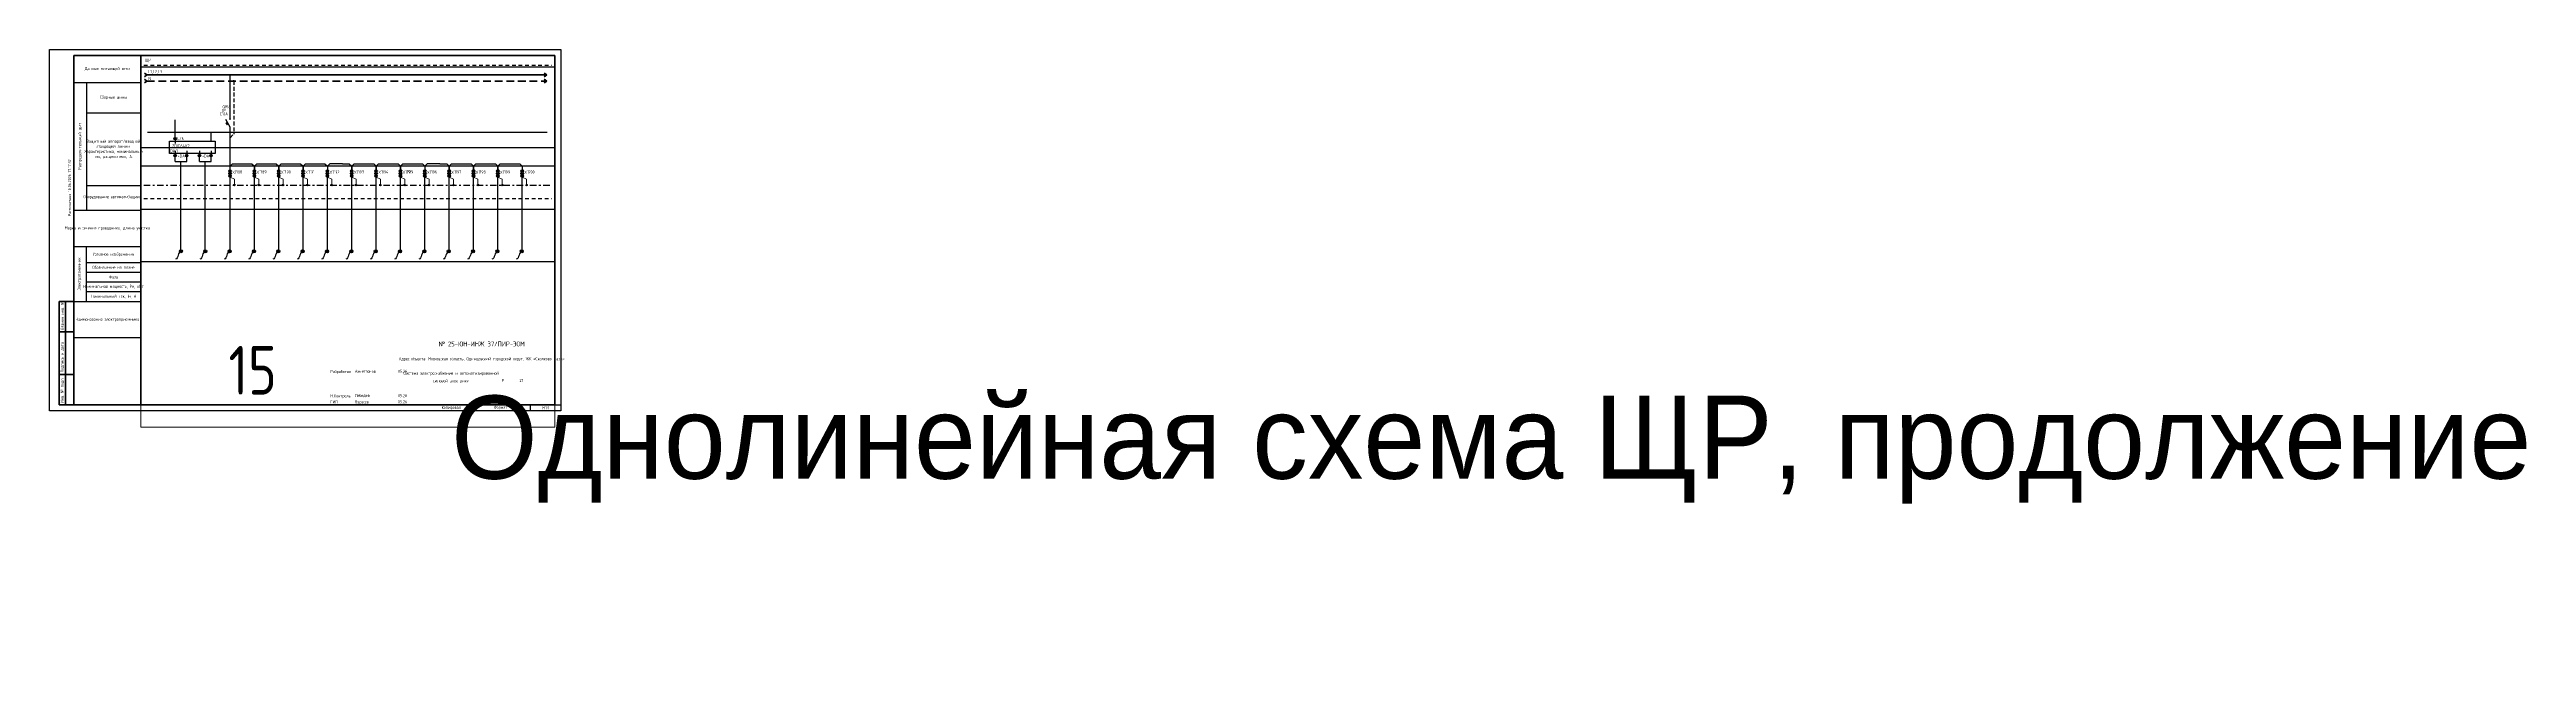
# Paper-space layout 'ЩР-1 (15)' of a CAD drawing. Header units: millimetres. Extents: x 0 to 2035, y -218 to 297.
# The model-space entities are those that its viewports show. They can reach past a viewport. Long polylines and large blocks are cut down to what shows.
import ezdxf
from ezdxf.enums import TextEntityAlignment as Align

# ---------------------------------------------------------------- set-up
doc = ezdxf.new("R2018")
doc.units = ezdxf.units.MM
for name, pattern in [('HIDDEN2', [4.7625, 3.175, -1.5875]), ('JIS_02_0.7', [1.35, 0.75, -0.6]), ('Штрихштриховая', [10.936111, 5.291667, -2.116667, 1.411111, -2.116667])]:
    doc.linetypes.add(name, pattern=pattern)
doc.layers.add('0-Область подсчета', color=152, linetype='Continuous', plot=False, transparency=0.5)
doc.layers.add('0_UNC Defpoints ЭОМ', color=6, linetype='Continuous', plot=False)
for name, color, linetype in [('0_XT', 7, 'Continuous'), ('0_Рамка', 7, 'Continuous'), ('Нумерация QF', 7, 'Continuous')]:
    doc.layers.add(name, color=color, linetype=linetype)
doc.layers.add('_0_ PE_проводник', color=3, linetype='Штрихштриховая', lineweight=20)
doc.styles.get("Standard").update_dxf_attribs({"font": 'arial.ttf'})
doc.styles.add('UNC_A', font='GOST2304A.ttf')
doc.styles.add('Unecom', font='GOST2304A.ttf', dxfattribs={"height": 2.5})
doc.styles.add('СПДС', font='isocpeur.ttf', dxfattribs={"width": 0.8, "height": 2.5})

# ---------------------------------------------------------------- blocks, each defined once
blk = doc.blocks.new('*U51')
at = {"lineweight": 60, "ltscale": 10}
for p, q in [((20, 292), (415, 292)), ((20, 5), (20, 292)), ((415, 292), (415, 5)), ((8, 90), (20, 90)), ((8, 5), (8, 90)), ((13, 90), (13, 5)), ((20, 90), (20, 5)), ((20, 90), (20, 5)), ((8, 65), (20, 65)), ((8, 30), (20, 30)), ((20, 5), (8, 5)), ((415, 5), (20, 5))]:
    blk.add_line(p, q, dxfattribs=at)
at = {"layer": '0_UNC Defpoints ЭОМ', "ltscale": 10}
blk.add_lwpolyline([(420, 0), (0, 0), (0, 297), (420, 297)], close=True, dxfattribs=at)
at = {"layer": '0_UNC Defpoints ЭОМ', "lineweight": 30}
blk.add_lwpolyline([(395, 5), (420, 5), (420, 0), (395, 0)], close=True, dxfattribs=at)
at = {"char_height": 2.5, "attachment_point": 4, "rotation": 90, "style": 'Unecom'}
for s, insert, width in [('{\\fGOST type A|b0|i1|c204|p34; }Взамен инв. №', (10.5, 65), 25), (' Подпись и дата', (10.5, 30), 35), (' Инв. № подл.', (10.5, 5), 24.419)]:
    blk.add_mtext(s, dxfattribs=dict(at, insert=insert, width=width))
at = {"style": 'Unecom'}
for s, insert, char_height, width, attachment_point, line_spacing_factor in [('Адрес объекта: Московская область, Одинцовский городской округ, ЖК «Сколково Парк»', (355, 42.5), 2.5, 115, 5, 1.5), ('№ 25-ЮН-ИНЖ 37/ПИР-ЭОМ', (355, 55), 4, 120, 5, 2), ('Разработал', (230.7, 32), 2.5, 20, 4, 2), ('Ахметзянов', (250.8, 32.5), 2.5, 19.921, 4, 2), ('05.26', (290, 32.5), 2.5, 10, 5, 2), ('Система электроснабжения и автоматизированной силовой электрики', (330, 27.5), 2.5, 70, 5, 1.5), ('Р', (372.5, 25), 2.5, 15, 5, 2), ('Н.Контроль', (230.7, 12), 2.5, 20, 4, 2), ('ГИП', (230.7, 7.3), 2.5, 20, 4, 2), ('Лебедев', (250.8, 12.5), 2.5, 19.921, 4, 2), ('Вересов', (250.8, 7), 2.5, 19.921, 4, 2), ('05.26', (290, 12.5), 2.5, 10, 5, 2), ('05.26', (290, 7.5), 2.5, 10, 5, 2)]:
    blk.add_mtext(s, dxfattribs=dict(at, insert=insert, char_height=char_height, width=width, attachment_point=attachment_point, line_spacing_factor=line_spacing_factor))
at = {"char_height": 2.5, "attachment_point": 4, "style": 'Unecom'}
for s, insert, width in [('Формат  ', (364.9, 2.6), 50), ('\\pi1; ', (250, -133.2), 20), ('\\pi1; ', (250, -133.2), 20), ('\\pxi0.4; ', (250, -133.2), 20), ('\\pi1; ', (512.5, -218.3), 20), ('\\pi1; ', (512.5, -218.3), 20), ('\\pxi0.4; ', (512.5, -218.3), 20)]:
    blk.add_mtext(s, dxfattribs=dict(at, insert=insert, width=width))
at = {"style": 'Unecom'}
blk.add_attdef('ЛИСТ_№', text='', height=2.5, dxfattribs=at).set_placement((387.5, 25), align=Align.MIDDLE_CENTER)
blk.add_attdef('КОЛ-ВО_ЛИСТОВ', text='', height=2.5, dxfattribs=at).set_placement((404.7, 23.7), align=Align.CENTER)
at = {"lineweight": 30, "flags": 104}
blk.add_attdef('ОПИСАНИЕ_ЛИСТА', text='', height=2.5, dxfattribs=at).set_placement((329.9, 12.5), align=Align.MIDDLE_CENTER)
at = {"style": 'Unecom', "flags": 8}
blk.add_attdef('ФОРМАТ_БУМАГИ', (379.4, 1.3), '', height=2.5, dxfattribs=at)
at = {"layer": '0_Рамка', "style": 'СПДС', "width": 0.8}
blk.add_text('Распечатано 18.06.2026 17:17:32', height=2.5, rotation=90, dxfattribs=at).set_placement((16.5, 160), align=Align.MIDDLE_LEFT)
at = {"layer": 'Defpoints', "insert": (330, 2.5), "char_height": 2.5, "width": 70, "attachment_point": 5, "style": 'Unecom'}
blk.add_mtext('Копировал', dxfattribs=at)
blk = doc.blocks.new('_Боковик_схема Юником')
at = {"color": 0, "lineweight": -2, "ltscale": 3}
blk.add_lwpolyline([(0, 232), (55, 232), (55, 0), (0, 0)], close=True, dxfattribs=at)
for points in [[(0, 210), (55, 210), (55, 125), (10.3, 125)], [(10.3, 210), (10.3, 105)], [(10.3, 185), (55, 185)], [(0, 105), (55, 105)], [(0, 75), (55, 75)], [(10, 75), (10, 30)], [(10, 62), (51.8, 62)], [(10, 62), (55, 62)], [(10, 54), (55, 54)], [(10, 46), (55, 46)], [(0, 30), (55, 30)], [(10, 38), (55, 38)]]:
    blk.add_lwpolyline(points, dxfattribs=at)
at = {"color": 0, "lineweight": -2, "char_height": 2.5, "attachment_point": 5, "style": 'Unecom'}
for s, insert, width in [('Данные питающей сети', (27.5, 221), 55), ('Сборные шины', (32.6, 197.5), 44.736), ('Защитный аппарат/вводной отходящей линии.\\PХарактеристика, номинальный ток, расцепитель, А.', (32.6, 155), 44.736), ('Оборудование автоматизации', (31, 115.7), 37.884), ('Марка и сечение проводника, длина участка', (27.5, 90), 55), ('Условное изображение', (32.5, 68.5), 45), ('Номинальная мощность, Рн, кВт', (32.5, 42), 45), ('Обозначение на плане', (32.5, 58), 45), ('Фаза', (32.5, 50), 45), ('Номинальный ток, Iн, А', (32.5, 34), 45), ('Наименование электроприемника', (27.5, 15), 55)]:
    blk.add_mtext(s, dxfattribs=dict(at, insert=insert, width=width))
at = {"color": 0, "lineweight": -2, "char_height": 2.5, "attachment_point": 5, "rotation": 90, "style": 'Unecom'}
for s, insert, width in [('Распределительный щит', (5.1, 157.5), 105), ('Электроприемник', (4.6, 52.5), 45)]:
    blk.add_mtext(s, dxfattribs=dict(at, insert=insert, width=width))
blk = doc.blocks.new('*U78')
h = blk.add_hatch()
h.set_pattern_fill('ANGLE', color=0)
h.set_pattern_definition([(0, (-2.5674, 3.856), (0, 6.985), [5.08, -1.905]), (90, (-2.5674, 3.856), (-6.985, 4e-16), [5.08, -1.905])])
h.paths.add_polyline_path([(1.2, -1.3, 1), (-1.3, -1.3, 1)])
at = {"linetype": 'ByBlock'}
h = blk.add_hatch(color=0, dxfattribs=at)
h.dxf.hatch_style = 1
h.paths.add_polyline_path([(1.2, -1.3, 1), (-1.3, -1.3, 1)])
at = {"color": 0, "linetype": 'ByBlock'}
blk.add_circle((0, -1.3), 1.25, dxfattribs=at)
at = {"color": 0, "linetype": 'ByBlock', "start_tangent": (-9.510702, -2.8276), "end_tangent": (-11.984182, -3.983771)}
blk.add_spline([(0, -1.3), (-4.5, -7.9)], degree=3, dxfattribs=at)
blk = doc.blocks.new('далишка')
for p, q in [((14.4, 13.2), (14.4, 17.1)), ((14.4, 11.2), (14.4, 8.3)), ((14.4, 2.3), (14.4, -0.8)), ((23.9, 2.3), (23.9, -0.8)), ((34.4, 2.3), (34.4, -0.8)), ((43.9, 2.3), (43.9, -0.8)), ((14.4, -6.7), (14.4, -2.8)), ((23.9, -6.7), (23.9, -2.8)), ((34.4, -6.7), (34.4, -2.8)), ((43.9, -6.7), (43.9, -2.8))]:
    blk.add_line(p, q)
at = {"color": 1}
blk.add_line((43.9, 10), (43.9, 17.1), dxfattribs=at)
blk.add_lwpolyline([(9.8, 10), (47.4, 10), (47.4, 0), (9.8, 0)], close=True)
at = {"linetype": 'ByBlock', "lineweight": -2}
for points in [[(15.5, 12.8), (13.3, 11.6)], [(15.5, -2.4), (13.3, -1.2)], [(25.1, -2.4), (22.8, -1.2)], [(35.5, -2.4), (33.3, -1.2)], [(45.1, -2.4), (42.8, -1.2)]]:
    blk.add_lwpolyline(points, dxfattribs=at)
for centre in [(14.4, 12.2), (14.4, -1.8), (23.9, -1.8), (34.4, -1.8), (43.9, -1.8)]:
    blk.add_circle(centre, 1)
at = {"char_height": 2.5, "attachment_point": 1, "style": 'UNC_A'}
for s, width, insert in [('L/N', 3.09, (16.2, 13.6)), ('+DA-', 4.68, (16.5, -0.8)), ('+DA-', 4.68, (36.5, -0.8))]:
    blk.add_mtext_dynamic_manual_height_columns(s, width=width, gutter_width=12.5, heights=[3.08], dxfattribs=dict(at, insert=insert))
at = {"color": 1, "style": 'UNC_A'}
blk.add_attdef('ZIOMB24V2', (11.9, 5), '', height=2.5, dxfattribs=at)
blk = doc.blocks.new('*U270')
at = {"lineweight": 40}
for p, q in [((0, 0), (-2, 1.5)), ((0, 0), (-2, -1.5)), ((328.4, 0), (326.4, 1.5)), ((328.4, 0), (326.4, -1.5)), ((0, -5), (-2, -3.5)), ((0, -5), (-2, -6.5)), ((328.4, -5), (326.4, -3.5)), ((328.4, -5), (326.4, -6.5))]:
    blk.add_line(p, q, dxfattribs=at)
at = {"linetype": 'ByBlock', "lineweight": 40}
blk.add_lwpolyline([(0, 0), (328.4, 0)], dxfattribs=at)
at = {"color": 4, "linetype": 'HIDDEN2', "lineweight": 40, "ltscale": 2}
blk.add_lwpolyline([(0, -5), (328.4, -5)], dxfattribs=at)
at = {"insert": (1.2, -1.6), "char_height": 2.5, "attachment_point": 1, "style": 'UNC_A'}
blk.add_mtext_dynamic_manual_height_columns('N', width=3.844, gutter_width=12.5, heights=[0], dxfattribs=at)
at = {"style": 'UNC_A'}
blk.add_attdef('ЛИНИЯ', (1, 1.5), '', height=2.5, dxfattribs=at)
blk = doc.blocks.new('*U291')
for p, q in [((0, -36.3), (0, 0)), ((0, -42.8), (-3.5, -36.7)), ((-0.4, -36.6), (0.4, -35.9)), ((0.4, -36.6), (-0.4, -35.9)), ((0, -54.3), (0, -42.8))]:
    blk.add_line(p, q)
at = {"color": 4, "linetype": 'HIDDEN2'}
for p in [(3, -5), (0, -51.6)]:
    blk.add_line(p, (3, -48.6), dxfattribs=at)
blk.add_lwpolyline([(-2.1, -41.1), (-3.1, -39.4), (-2.3, -38.9), (-1.3, -40.6)], close=True)
for centre in [(0, 0), (3, -5)]:
    blk.add_circle(centre, 0.5)
at = {"insert": (-6.2, -24.9), "char_height": 2.5, "attachment_point": 1, "style": 'Unecom'}
blk.add_mtext_dynamic_manual_height_columns('\\pxql;QF', width=5.707, gutter_width=12.5, heights=[4.37], dxfattribs=at)
at = {"style": 'Unecom'}
for tag, p in [('P', (-3.4, -30.4)), ('A', (-1.7, -33.3))]:
    blk.add_attdef(tag, text='', height=2.5, dxfattribs=at).set_placement(p, align=Align.RIGHT)
blk.add_attdef('N', (-3.2, -27.4), '', height=2.5, dxfattribs=at)
blk = doc.blocks.new('XT')
at = {"color": 32, "true_color": 0xcd6928}
for p, q in [((0.8, 0), (-1, -1.8)), ((1, -0.2), (-0.8, -2))]:
    blk.add_line(p, q, dxfattribs=at)
at = {"color": 5}
for p, q in [((0.8, -2), (-1, -3.8)), ((1, -2.2), (-0.8, -4))]:
    blk.add_line(p, q, dxfattribs=at)
at = {"color": 3}
for p, q in [((0.8, -4), (-1, -5.8)), ((1, -4.2), (-0.8, -6))]:
    blk.add_line(p, q, dxfattribs=at)
at = {"color": 32, "true_color": 0xcd6928}
blk.add_circle((0, -1), 1, dxfattribs=at)
at = {"color": 5}
blk.add_circle((0, -3), 1, dxfattribs=at)
at = {"color": 3}
blk.add_circle((0, -5), 1, dxfattribs=at)
at = {"style": 'UNC_A'}
blk.add_attdef('1', (1.7, 0.1), '', height=2.5, dxfattribs=at)

msp = doc.modelspace()

# ---------------------------------------------------------------- linework, layer by layer
at = {"color": 6}
for points in [[(4815, 1577.99), (4475, 1577.99), (4475, 1290.99), (4815, 1290.99), (4815, 1577.99)], [(5155, 1577.99), (4815, 1577.99), (4815, 1290.99), (5155, 1290.99), (5155, 1577.99)], [(5495, 1577.99), (5155, 1577.99), (5155, 1290.99), (5495, 1290.99), (5495, 1577.99)]]:
    msp.add_lwpolyline(points, dxfattribs=at)
at = {"linetype": 'JIS_02_0.7', "ltscale": 4}
for points in [[(4817.499, 1570.16), (5152.679, 1570.16)], [(4817.499, 1460.471), (5152.679, 1460.471)]]:
    msp.add_lwpolyline(points, dxfattribs=at)
at = {"color": 1}
msp.add_lwpolyline([(4820.463, 1514.896), (5148.815, 1514.896)], dxfattribs=at)
for points in [[(4843.126, 1514.552), (4843.126, 1525.14)], [(4888.252, 1484.055), (4888.252, 1510.414)], [(4843.126, 1490.852), (4852.706, 1490.852)], [(4847.916, 1418.424), (4847.916, 1490.852)], [(4863.126, 1490.852), (4872.706, 1490.852)], [(4867.916, 1418.424), (4867.916, 1490.852)], [(4888.252, 1484.055), (4888.252, 1487.055), (4890.252, 1489.055), (4906.252, 1489.055), (4908.252, 1487.055), (4908.252, 1484.055)], [(4908.252, 1484.055), (4908.252, 1487.055), (4910.252, 1489.055), (4926.252, 1489.055), (4928.252, 1487.055), (4928.252, 1484.055)], [(4928.252, 1484.055), (4928.252, 1487.055), (4930.252, 1489.055), (4946.252, 1489.055), (4948.252, 1487.055), (4948.252, 1484.055)], [(4948.252, 1484.055), (4948.252, 1487.055), (4950.252, 1489.055), (4966.252, 1489.055), (4968.252, 1487.055), (4968.252, 1484.055)], [(4980.573, 1489.055), (4970.252, 1489.055), (4968.252, 1487.055), (4968.252, 1484.055)], [(4980.573, 1489.055), (4986.252, 1489.055), (4988.252, 1487.055), (4988.252, 1484.055)], [(4988.252, 1484.055), (4988.252, 1487.055), (4990.252, 1489.055), (5006.252, 1489.055), (5008.252, 1487.055), (5008.252, 1484.055)], [(5008.252, 1484.055), (5008.252, 1487.055), (5010.252, 1489.055), (5026.252, 1489.055), (5028.252, 1487.055), (5028.252, 1484.055)], [(5028.252, 1484.055), (5028.252, 1487.055), (5030.252, 1489.055), (5046.252, 1489.055), (5048.252, 1487.055), (5048.252, 1484.055)], [(5060.573, 1489.055), (5050.252, 1489.055), (5048.252, 1487.055), (5048.252, 1484.055)], [(5060.573, 1489.055), (5066.252, 1489.055), (5068.252, 1487.055), (5068.252, 1484.055)], [(5068.252, 1484.055), (5068.252, 1487.055), (5070.252, 1489.055), (5086.252, 1489.055), (5088.252, 1487.055), (5088.252, 1484.055)], [(5088.252, 1484.055), (5088.252, 1487.055), (5090.252, 1489.055), (5106.252, 1489.055), (5108.252, 1487.055), (5108.252, 1484.055)], [(5108.252, 1484.055), (5108.252, 1487.055), (5110.252, 1489.055), (5126.252, 1489.055), (5128.252, 1487.055), (5128.252, 1484.055)], [(4888.25, 1418.424), (4888.25, 1478.055)], [(4908.25, 1418.424), (4908.25, 1478.055)], [(4928.25, 1418.424), (4928.25, 1478.055)], [(4948.25, 1418.424), (4948.25, 1478.055)], [(4968.25, 1418.424), (4968.25, 1478.055)], [(4988.25, 1418.424), (4988.25, 1478.055)], [(5008.25, 1418.424), (5008.25, 1478.055)], [(5028.25, 1418.424), (5028.25, 1478.055)], [(5028.25, 1418.424), (5028.25, 1478.055)], [(5048.25, 1418.424), (5048.25, 1478.055)], [(5068.25, 1418.424), (5068.25, 1478.055)], [(5088.25, 1418.424), (5088.25, 1478.055)], [(5108.25, 1418.424), (5108.25, 1478.055)], [(5128.25, 1418.424), (5128.25, 1478.055)]]:
    msp.add_lwpolyline(points)
at = {"color": 3, "linetype": 'Штрихштриховая'}
msp.add_lwpolyline([(4817.499, 1471.568), (5152.679, 1471.568)], dxfattribs=at)
at = {"color": 0, "linetype": 'ByBlock', "lineweight": -3}
for centre in [(4891.824, 1471.616), (4911.824, 1471.61), (4931.824, 1471.604), (4951.824, 1471.598), (4971.824, 1471.592), (4991.824, 1471.587), (5011.824, 1471.581), (5031.824, 1471.598), (5031.824, 1471.575), (5051.824, 1471.592), (5071.824, 1471.587), (5091.824, 1471.581), (5111.824, 1471.575), (5131.824, 1471.575)]:
    msp.add_circle(centre, 0.575, dxfattribs=at)
at = {"layer": '0-Область подсчета'}
for points in [[(147.309, 1584.367), (6296.248, 1584.367), (6296.248, 1408.375), (147.309, 1408.375)], [(150.349, 1568.697), (6220.211, 1568.697), (6220.211, 1502.163), (150.349, 1502.163)], [(142.142, 1487.401), (6300.609, 1487.401), (6300.609, 1451.513), (142.142, 1451.513)]]:
    msp.add_lwpolyline(points, close=True, dxfattribs=at)
at = {"layer": '_0_ PE_проводник'}
for points in [[(4891.824, 1471.616), (4891.826, 1476.384), (4888.253, 1478.008)], [(4911.824, 1471.61), (4911.826, 1476.378), (4908.253, 1478.002)], [(4931.824, 1471.604), (4931.826, 1476.372), (4928.253, 1477.996)], [(4951.824, 1471.598), (4951.826, 1476.366), (4948.253, 1477.99)], [(4971.824, 1471.592), (4971.826, 1476.36), (4968.253, 1477.984)], [(4991.824, 1471.587), (4991.826, 1476.355), (4988.253, 1477.979)], [(5011.824, 1471.581), (5011.826, 1476.349), (5008.253, 1477.973)], [(5031.824, 1471.598), (5031.826, 1476.366), (5028.253, 1477.99)], [(5031.824, 1471.575), (5031.826, 1476.343), (5028.253, 1477.967)], [(5051.824, 1471.592), (5051.826, 1476.36), (5048.253, 1477.984)], [(5071.824, 1471.587), (5071.826, 1476.355), (5068.253, 1477.979)], [(5091.824, 1471.581), (5091.826, 1476.349), (5088.253, 1477.973)], [(5111.824, 1471.575), (5111.826, 1476.343), (5108.253, 1477.967)], [(5131.824, 1471.575), (5131.826, 1476.343), (5128.253, 1477.967)]]:
    msp.add_lwpolyline(points, dxfattribs=at)

# ---------------------------------------------------------------- block references
msp.add_blockref('*U270', (4819.986, 1562.041)).add_auto_attribs({'ЛИНИЯ': 'L1,L2,L3'})
msp.add_blockref('*U270', (4819.986, 1562.041)).add_auto_attribs({'ЛИНИЯ': 'L1,L2,L3'})
at = {"color": 1}
ref = msp.add_blockref('*U291', (4888.252, 1562.063), dxfattribs=at)
ref.add_attrib('P', '1P', dxfattribs={"height": 2.5, "style": 'Unecom'}).set_placement((4884.856, 1531.629), align=Align.RIGHT)
ref.add_attrib('A', 'С10А', dxfattribs={"height": 2.5, "style": 'Unecom'}).set_placement((4886.548, 1528.783), align=Align.RIGHT)
ref = msp.add_blockref('XT', (4888.252, 1484.055))
ref.add_attrib('1', 'XT', (4890, 1480.812), dxfattribs={"height": 2.5, "style": 'UNC_A'})
ref = msp.add_blockref('XT', (4908.252, 1484.055))
ref.add_attrib('1', 'XT', (4910, 1480.812), dxfattribs={"height": 2.5, "style": 'UNC_A'})
ref = msp.add_blockref('XT', (4928.252, 1484.055))
ref.add_attrib('1', 'XT', (4930, 1480.812), dxfattribs={"height": 2.5, "style": 'UNC_A'})
ref = msp.add_blockref('XT', (4948.252, 1484.055))
ref.add_attrib('1', 'XT', (4950, 1480.812), dxfattribs={"height": 2.5, "style": 'UNC_A'})
ref = msp.add_blockref('XT', (4968.252, 1484.055))
ref.add_attrib('1', 'XT', (4970, 1480.812), dxfattribs={"height": 2.5, "style": 'UNC_A'})
ref = msp.add_blockref('XT', (4988.252, 1484.055))
ref.add_attrib('1', 'XT', (4990, 1480.812), dxfattribs={"height": 2.5, "style": 'UNC_A'})
ref = msp.add_blockref('XT', (5008.252, 1484.055))
ref.add_attrib('1', 'XT', (5010, 1480.812), dxfattribs={"height": 2.5, "style": 'UNC_A'})
ref = msp.add_blockref('XT', (5028.252, 1484.055))
ref.add_attrib('1', 'XT', (5030, 1480.812), dxfattribs={"height": 2.5, "style": 'UNC_A'})
ref = msp.add_blockref('XT', (5048.252, 1484.055))
ref.add_attrib('1', 'XT', (5050, 1480.812), dxfattribs={"height": 2.5, "style": 'UNC_A'})
ref = msp.add_blockref('XT', (5068.252, 1484.055))
ref.add_attrib('1', 'XT', (5070, 1480.812), dxfattribs={"height": 2.5, "style": 'UNC_A'})
ref = msp.add_blockref('XT', (5088.252, 1484.055))
ref.add_attrib('1', 'XT', (5090, 1480.812), dxfattribs={"height": 2.5, "style": 'UNC_A'})
ref = msp.add_blockref('XT', (5108.252, 1484.055))
ref.add_attrib('1', 'XT', (5110, 1480.812), dxfattribs={"height": 2.5, "style": 'UNC_A'})
ref = msp.add_blockref('XT', (5128.252, 1484.055))
ref.add_attrib('1', 'XT', (5130, 1480.812), dxfattribs={"height": 2.5, "style": 'UNC_A'})
at = {"color": 1, "linetype": 'ByBlock'}
for p in [(4847.916, 1418.424), (4867.916, 1418.424), (4887.916, 1418.424), (4907.916, 1418.424), (4927.916, 1418.424), (4947.916, 1418.424), (4967.916, 1418.424), (4987.916, 1418.424), (5007.916, 1418.424), (5027.916, 1418.424), (5047.916, 1418.424), (5067.916, 1418.424), (5087.916, 1418.424), (5107.916, 1418.424), (5127.916, 1418.424)]:
    msp.add_blockref('*U78', p, dxfattribs=at)
at = {"layer": 'Нумерация QF'}
msp.add_blockref('далишка', (4828.756, 1497.502), dxfattribs=at).add_auto_attribs({'ZIOMB24V2': 'ZDID64X2'})

# ---------------------------------------------------------------- texts
at = {"color": 1, "insert": (4839.032, 1500.926), "char_height": 2.5, "attachment_point": 1, "style": 'Unecom'}
msp.add_mtext_dynamic_manual_height_columns('DA.1', width=11.00949, gutter_width=12.5, heights=[0], dxfattribs=at)
at = {"layer": '0_XT', "char_height": 2.5, "attachment_point": 4, "style": 'Unecom'}
for s, insert in [('188', (4893.479, 1482.336)), ('189', (4913.479, 1482.336)), ('190', (4933.479, 1482.336)), ('191', (4953.479, 1482.336)), ('192', (4973.479, 1482.336)), ('193', (4993.479, 1482.336)), ('194', (5013.479, 1482.336)), ('195', (5033.479, 1482.336)), ('203', (5033.479, 1482.336)), ('196', (5053.479, 1482.336)), ('197', (5073.479, 1482.336)), ('198', (5093.479, 1482.336)), ('199', (5113.479, 1482.336)), ('200', (5133.479, 1482.336))]:
    msp.add_mtext_dynamic_manual_height_columns(s, width=9.91675, gutter_width=12.5, heights=[0], dxfattribs=dict(at, insert=insert))
at = {"layer": 'Defpoints', "color": 6, "insert": (4887.024, 1339.307), "char_height": 40, "attachment_point": 1, "style": 'Unecom'}
msp.add_mtext_dynamic_manual_height_columns('15', width=99.92054, gutter_width=12.5, heights=[0], dxfattribs=at)
at = {"layer": 'Нумерация QF', "char_height": 2.5, "style": 'Unecom'}
for s, width, insert, attachment_point in [('ЩР', 13.62236, (4818.367, 1575.564), 1), ('63', 7.51, (4885.336, 1535.984), 4)]:
    msp.add_mtext_dynamic_manual_height_columns(s, width=width, gutter_width=12.5, heights=[0], dxfattribs=dict(at, insert=insert, attachment_point=attachment_point))

psp = doc.layouts.new('ЩР-1 (15)')

# ---------------------------------------------------------------- block references
at = {"ltscale": 100}
ref = psp.add_blockref('*U51', (0, 0), dxfattribs=at)
ref.add_attrib('ФОРМАТ_БУМАГИ', 'А3', (379.4, 1.3), dxfattribs={"height": 2.5, "style": 'Unecom'})
ref.add_attrib('ЛИСТ_№', '21', dxfattribs={"height": 2.5, "style": 'Unecom'}).set_placement((387.5, 25), align=Align.MIDDLE_CENTER)
lines = psp.add_mtext('Однолинейная схема ЩР, продолжение', dxfattribs={"insert": (329.9, 12.5), "char_height": 68.284, "attachment_point": 1})
ref.add_attrib('ОПИСАНИЕ_ЛИСТА', '', (329.9, 12.5), dxfattribs={"flags": 104}).embed_mtext(lines)
at = {"lineweight": -3}
psp.add_blockref('_Боковик_схема Юником', (20, 60), dxfattribs=at)

# ---------------------------------------------------------------- texts
at = {"insert": (407.5, 2.5), "char_height": 2.5, "width": 25, "attachment_point": 5, "line_spacing_factor": 2, "style": 'Unecom'}
psp.add_mtext('М1:1', dxfattribs=at)

# ---------------------------------------------------------------- viewports
at = {"layer": 'Defpoints', "color": 6}
psp.add_viewport(center=(245, 139.3), size=(340, 305.449), view_center_point=(4985, 1425.266), view_height=305.44904, dxfattribs=at)

doc.saveas('drawing.dxf')
